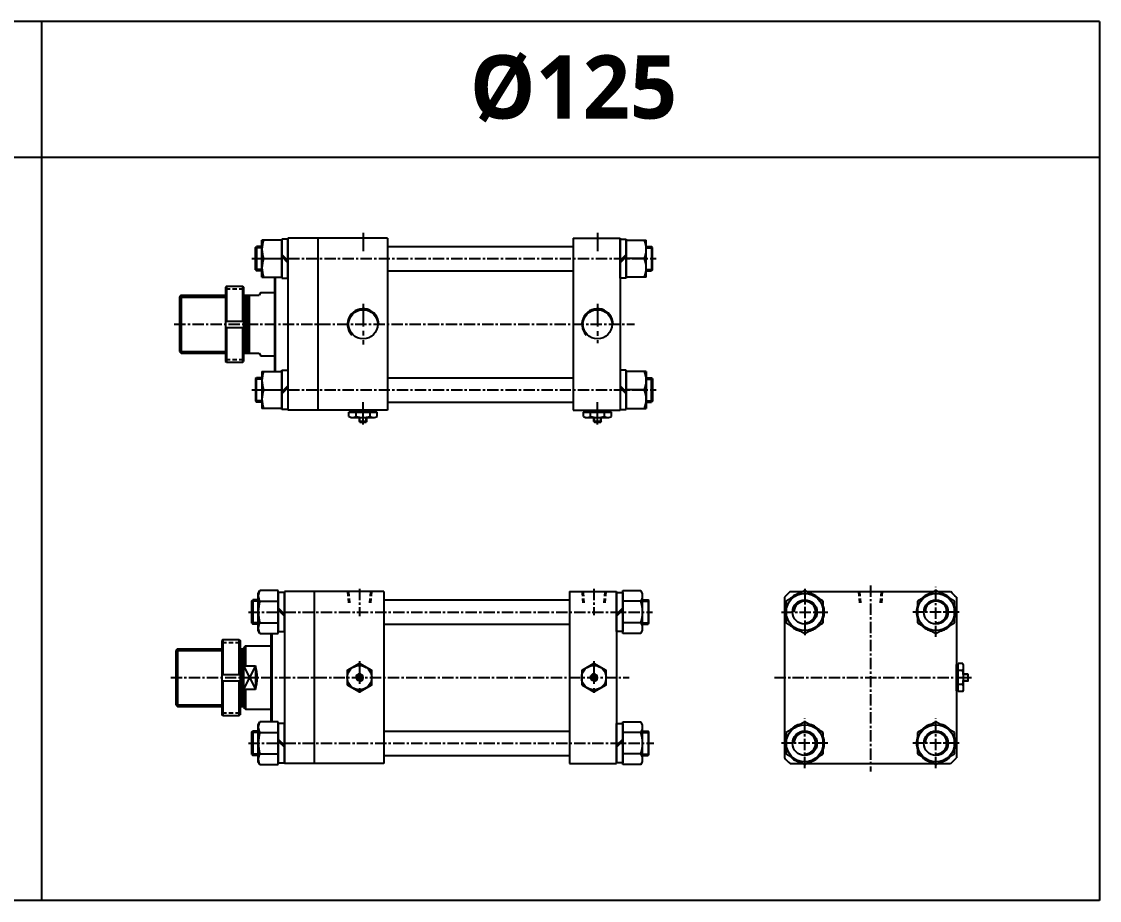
# Model space of a CAD drawing. Extents: x -819 to 4720, y 0 to 1986.
# Drawn here: x 3529 to 4720, y 1015 to 1986 of the extents above; entities that cross this region are included whole.
import ezdxf

# ---------------------------------------------------------------- set-up
doc = ezdxf.new("R2010")
doc.units = 0
doc.header["$LTSCALE"] = 10
doc.header["$MEASUREMENT"] = 0
for name, pattern in [('CENTER', [2, 1.25, -0.25, 0.25, -0.25]), ('CENTERX2', [4, 2.5, -0.5, 0.5, -0.5]), ('HIDDENX2', [0.75, 0.5, -0.25])]:
    doc.linetypes.add(name, pattern=pattern)
doc.layers.get('0').update_dxf_attribs({"linetype": 'CONTINUOUS'})
for name, color, linetype in [('CEN', 1, 'CENTERX2'), ('CENTER', 1, 'CENTER'), ('CL', 1, 'CENTER'), ('DIM', 2, 'CONTINUOUS'), ('HID', 2, 'HIDDENX2'), ('ML', 7, 'CONTINUOUS')]:
    doc.layers.add(name, color=color, linetype=linetype)
doc.styles.add('문자', font='romans.shx')

msp = doc.modelspace()

# ---------------------------------------------------------------- linework, layer by layer
for p, q in [((4720, 1986.4), (0, 1986.4)), ((3551, 1986.4), (3551, 1015.4)), ((4720, 1986.4), (4720, 1015.4)), ((4720, 1836.4), (0, 1836.4)), ((4720, 1015.4), (0, 1015.4))]:
    msp.add_line(p, q)
at = {"color": 7, "linetype": 'Continuous'}
for p, q in [((3890.8, 1550), (3890.8, 1555)), ((3890.8, 1555), (3897.2, 1555)), ((3891.8, 1555), (3891.8, 1557)), ((3891.8, 1557), (3921, 1557)), ((3894, 1549), (3918.8, 1549)), ((3897.2, 1555), (3922, 1555)), ((3898.6, 1550), (3898.6, 1555)), ((3902.4, 1549.3), (3902.4, 1549.3)), ((3902.4, 1544.5), (3902.4, 1549)), ((3910.4, 1544.5), (3910.4, 1549)), ((3914.2, 1550), (3914.2, 1555)), ((3921, 1555), (3921, 1557)), ((3922, 1550), (3922, 1555)), ((4149.8, 1550), (4149.8, 1555)), ((4149.8, 1555), (4156.2, 1555)), ((4150.8, 1555), (4150.8, 1557)), ((4150.8, 1557), (4180, 1557)), ((4153, 1549), (4177.8, 1549)), ((4156.2, 1555), (4181, 1555)), ((4157.6, 1550), (4157.6, 1555)), ((4161.4, 1549.3), (4161.4, 1549.3)), ((4161.4, 1544.5), (4161.4, 1549)), ((4169.4, 1544.5), (4169.4, 1549)), ((4173.2, 1550), (4173.2, 1555)), ((4180, 1555), (4180, 1557)), ((4181, 1550), (4181, 1555)), ((3902.4, 1544.5), (3902.9, 1544)), ((3910.4, 1544.5), (3902.4, 1544.5)), ((3902.9, 1544), (3909.9, 1544)), ((3910.4, 1544.5), (3909.9, 1544)), ((4161.4, 1544.5), (4161.9, 1544)), ((4169.4, 1544.5), (4161.4, 1544.5)), ((4161.9, 1544), (4168.9, 1544)), ((4169.4, 1544.5), (4168.9, 1544)), ((4561.9, 1247.1), (4561.9, 1276.2)), ((4563.9, 1276.2), (4561.9, 1276.2)), ((4568.9, 1277.2), (4563.9, 1277.2)), ((4563.9, 1252.4), (4563.9, 1277.2)), ((4568.9, 1269.4), (4563.9, 1269.4)), ((4569.9, 1249.2), (4569.9, 1274.1)), ((4574.4, 1265.6), (4569.9, 1265.6)), ((4574.4, 1265.6), (4574.9, 1265.1)), ((4574.4, 1265.6), (4574.4, 1257.6)), ((4574.9, 1258.1), (4574.9, 1265.1)), ((4568.9, 1253.9), (4563.9, 1253.9)), ((4563.9, 1246.1), (4563.9, 1252.4)), ((4569.6, 1257.6), (4569.6, 1257.6)), ((4574.4, 1257.6), (4569.9, 1257.6)), ((4574.4, 1257.6), (4574.9, 1258.1)), ((4563.9, 1247.1), (4561.9, 1247.1)), ((4568.9, 1246.1), (4563.9, 1246.1))]:
    msp.add_line(p, q, dxfattribs=at)
for points in [[(3888.9, 1253.8), (3902.4, 1246), (3915.9, 1253.8), (3915.9, 1269.4), (3902.4, 1277.2), (3888.9, 1269.4)], [(4147.9, 1253.8), (4161.4, 1246), (4174.9, 1253.8), (4174.9, 1269.4), (4161.4, 1277.2), (4147.9, 1269.4)], [(3901, 1264.1), (3899.5, 1261.6), (3901, 1259.1), (3903.9, 1259.1), (3905.3, 1261.6), (3903.9, 1264.1)], [(4160, 1264.1), (4158.5, 1261.6), (4160, 1259.1), (4162.9, 1259.1), (4164.3, 1261.6), (4162.9, 1264.1)]]:
    msp.add_lwpolyline(points, close=True, dxfattribs=at)
for centre, radius in [((3902.4, 1261.6), 13.5), ((4161.4, 1261.6), 13.5), ((3902.4, 1261.6), 3.5), ((4161.4, 1261.6), 3.5)]:
    msp.add_circle(centre, radius, dxfattribs=at)
for centre, radius, start, end in [((3894, 1554.7), 5.62, 235.6158, 270), ((3894.7, 1557.3), 8.22, 241.7006, 298.2994), ((3906.4, 1580.4), 31.3, 255.6172, 270.0141), ((3906.4, 1580.4), 31.3, 269.9859, 284.3828), ((3918.1, 1557.3), 8.22, 241.7006, 298.2994), ((4153, 1554.7), 5.62, 235.6158, 270), ((4153.7, 1557.3), 8.22, 241.7006, 298.2994), ((4165.4, 1580.4), 31.3, 255.6172, 270.0141), ((4165.4, 1580.4), 31.3, 269.9859, 284.3828), ((4177.1, 1557.3), 8.22, 241.7006, 298.2994), ((4561.7, 1273.3), 8.22, 331.7006, 28.2994), ((4538.5, 1261.7), 31.3, 359.9859, 14.3828), ((4538.5, 1261.6), 31.3, 345.6172, 0.0141), ((4561.7, 1250), 8.22, 331.7006, 28.2994), ((4564.3, 1249.2), 5.62, 325.6158, 0)]:
    msp.add_arc(centre, radius, start, end, dxfattribs=at)
at = {"layer": 'CEN'}
for p, q in [((3906.4, 1753), (3906.4, 1732.6)), ((4165.4, 1753), (4165.4, 1732.6)), ((3906.4, 1674.6), (3906.4, 1629.7)), ((4165.4, 1674.4), (4165.4, 1631)), ((3906.4, 1541.3), (3906.4, 1566)), ((4165.4, 1541.3), (4165.4, 1566)), ((3902.4, 1279.9), (3902.4, 1243.3)), ((4161.4, 1279.9), (4161.4, 1243.3))]:
    msp.add_line(p, q, dxfattribs=at)
at = {"layer": 'CENTER'}
for p, q in [((3697.8, 1652), (4206.3, 1652)), ((3783.6, 1579.5), (4230.2, 1579.5)), ((3902.4, 1359.6), (3902.4, 1329.6)), ((4161.4, 1359.6), (4161.4, 1330.6)), ((4466.9, 1363.4), (4466.9, 1157.8)), ((4539.4, 1306.5), (4539.4, 1361.8)), ((4565, 1334.1), (4513.7, 1334.1)), ((3693.8, 1261.6), (4200.4, 1261.6)), ((4361, 1261.6), (4579, 1261.6)), ((4394.4, 1161.5), (4394.4, 1216.8)), ((4539.4, 1161.5), (4539.4, 1216.8)), ((3779.6, 1189.1), (4227.6, 1189.1)), ((4420, 1189.1), (4368.7, 1189.1)), ((4565, 1189.1), (4513.7, 1189.1))]:
    msp.add_line(p, q, dxfattribs=at)
at = {"layer": 'CL'}
for p, q in [((3783.6, 1724.5), (4230.2, 1724.5)), ((4394.4, 1359.8), (4394.4, 1308.5)), ((3779.6, 1334.1), (4226.2, 1334.1)), ((4368.7, 1334.1), (4420, 1334.1))]:
    msp.add_line(p, q, dxfattribs=at)
at = {"layer": 'DIM'}
for p, q in [((3703.4, 1682), (3754.4, 1682)), ((3774.4, 1682), (3776.4, 1682)), ((3776.4, 1682), (3778.4, 1683.2)), ((3703.4, 1622), (3754.4, 1622)), ((3774.4, 1622), (3776.4, 1622)), ((3776.4, 1622), (3778.4, 1620.9)), ((3699.4, 1291.6), (3750.4, 1291.6)), ((3770.4, 1291.6), (3772.4, 1291.6)), ((3772.4, 1291.6), (3774.4, 1292.8)), ((3787.4, 1274.6), (3774.4, 1248.7)), ((3774.4, 1274.6), (3787.4, 1248.7)), ((3699.4, 1231.6), (3750.4, 1231.6)), ((3770.4, 1231.6), (3772.4, 1231.6)), ((3772.4, 1231.6), (3774.4, 1230.5))]:
    msp.add_line(p, q, dxfattribs=at)
for centre in [(3906.4, 1652), (4165.4, 1652)]:
    msp.add_arc(centre, 17.2, 0, 223.5957, dxfattribs=at)
at = {"layer": 'HID'}
for p, q in [((3754.4, 1691), (3774.4, 1691)), ((3754.4, 1613), (3774.4, 1613)), ((3889.2, 1356.6), (3890.4, 1342.6)), ((3890.3, 1356.6), (3891.6, 1342.6)), ((3914.5, 1356.6), (3913.2, 1342.6)), ((3915.6, 1356.6), (3914.4, 1342.6)), ((4148.2, 1356.6), (4149.4, 1342.6)), ((4149.3, 1356.6), (4150.6, 1342.6)), ((4173.5, 1356.6), (4172.2, 1342.6)), ((4174.6, 1356.6), (4173.4, 1342.6)), ((4453.7, 1356.6), (4454.9, 1342.6)), ((4454.8, 1356.6), (4456.1, 1342.6)), ((4478.9, 1356.6), (4477.7, 1342.6)), ((4480.1, 1356.6), (4478.9, 1342.6)), ((3750.4, 1300.6), (3770.4, 1300.6)), ((3750.4, 1222.6), (3770.4, 1222.6))]:
    msp.add_line(p, q, dxfattribs=at)
at = {"layer": 'ML', "color": 0}
for p, q in [((3794.6, 1704), (3794.6, 1745)), ((3816.6, 1745), (3794.6, 1745)), ((3816.6, 1746.2), (3816.6, 1702.9)), ((3823.4, 1746.2), (3816.6, 1746.2)), ((3816.6, 1704), (3816.6, 1745)), ((3823.4, 1747), (3823.4, 1557)), ((3933.4, 1747), (3823.4, 1747)), ((3823.4, 1702.9), (3823.4, 1746.2)), ((3856.4, 1747), (3856.4, 1557)), ((3933.4, 1747), (3933.4, 1557)), ((4138.4, 1747), (4190.4, 1747)), ((4138.4, 1747), (4138.4, 1557)), ((4190.4, 1747), (4190.4, 1557)), ((4190.4, 1702.9), (4190.4, 1746.2)), ((4190.4, 1746.2), (4197.2, 1746.2)), ((4197.2, 1746.2), (4197.2, 1702.9)), ((4197.2, 1704), (4197.2, 1745)), ((4197.2, 1745), (4219.2, 1745)), ((4219.2, 1704), (4219.2, 1745)), ((3787.6, 1737), (3788.6, 1738)), ((3787.6, 1712), (3787.6, 1737)), ((3794.6, 1736.5), (3787.6, 1736.5)), ((3794.6, 1738), (3788.6, 1738)), ((3788.6, 1738), (3788.6, 1711)), ((3816.6, 1729.1), (3823.4, 1722.3)), ((3823.4, 1737.8), (3823.4, 1711.2)), ((3933.4, 1738), (4138.4, 1738)), ((4197.2, 1729.1), (4190.4, 1722.3)), ((4219.2, 1738), (4225.2, 1738)), ((4219.2, 1736.5), (4226.2, 1736.5)), ((4226.2, 1737), (4225.2, 1738)), ((4225.2, 1738), (4225.2, 1711)), ((4226.2, 1712), (4226.2, 1737)), ((3796.4, 1724.5), (3816.6, 1724.5)), ((3816.6, 1726.8), (3823.4, 1720)), ((4197.2, 1726.8), (4190.4, 1720)), ((4217.4, 1724.5), (4197.2, 1724.5)), ((3794.6, 1712.5), (3787.6, 1712.5)), ((3787.6, 1712), (3788.6, 1711)), ((3794.6, 1711), (3788.6, 1711)), ((3794.6, 1704), (3816.6, 1704)), ((3808.4, 1704), (3808.4, 1600)), ((3809.4, 1704), (3809.4, 1600)), ((3933.4, 1711), (4138.4, 1711)), ((4219.2, 1704), (4197.2, 1704)), ((4219.2, 1712.5), (4226.2, 1712.5)), ((4219.2, 1711), (4225.2, 1711)), ((4226.2, 1712), (4225.2, 1711)), ((3755.4, 1694), (3754.4, 1693)), ((3754.4, 1693), (3754.4, 1611)), ((3755.4, 1694), (3773.4, 1694)), ((3755.4, 1694), (3755.4, 1655.5)), ((3773.4, 1694), (3774.4, 1693)), ((3773.4, 1655.5), (3773.4, 1694)), ((3774.4, 1693), (3774.4, 1611)), ((3816.6, 1702.9), (3823.4, 1702.9)), ((4197.2, 1702.9), (4190.4, 1702.9)), ((3705.4, 1684), (3703.4, 1682)), ((3703.4, 1682), (3703.4, 1622)), ((3705.4, 1684), (3754.4, 1684)), ((3705.4, 1684), (3705.4, 1620)), ((3774.4, 1685), (3774.4, 1619)), ((3774.4, 1684), (3791.4, 1684)), ((3776.4, 1684), (3776.4, 1620)), ((3778.4, 1684), (3778.4, 1620)), ((3780.4, 1684), (3780.4, 1652)), ((3793.4, 1687), (3791.4, 1684)), ((3793.4, 1687), (3808.4, 1687)), ((3754.4, 1655.5), (3774.4, 1655.5)), ((3754.4, 1648.5), (3774.4, 1648.5)), ((3755.4, 1648.5), (3755.4, 1610)), ((3773.4, 1610), (3773.4, 1648.5)), ((3780.4, 1652), (3780.4, 1620)), ((3703.4, 1622), (3705.4, 1620)), ((3705.4, 1620), (3754.4, 1620)), ((3774.4, 1620), (3791.4, 1620)), ((3791.4, 1620), (3793.4, 1617)), ((3755.4, 1610), (3754.4, 1611)), ((3755.4, 1610), (3773.4, 1610)), ((3773.4, 1610), (3774.4, 1611)), ((3793.4, 1617), (3808.4, 1617)), ((3794.6, 1600), (3794.6, 1559)), ((3794.6, 1600), (3816.6, 1600)), ((3816.6, 1557.9), (3816.6, 1601.2)), ((3816.6, 1601.2), (3823.4, 1601.2)), ((3816.6, 1600), (3816.6, 1559)), ((3823.4, 1601.2), (3823.4, 1557.9)), ((4197.2, 1601.2), (4190.4, 1601.2)), ((4190.4, 1601.2), (4190.4, 1557.9)), ((4197.2, 1557.9), (4197.2, 1601.2)), ((4219.2, 1600), (4197.2, 1600)), ((4197.2, 1600), (4197.2, 1559)), ((4219.2, 1600), (4219.2, 1559)), ((3787.6, 1592), (3788.6, 1593)), ((3787.6, 1592), (3787.6, 1567)), ((3794.6, 1591.5), (3787.6, 1591.5)), ((3794.6, 1593), (3788.6, 1593)), ((3788.6, 1566), (3788.6, 1593)), ((3816.6, 1577.3), (3823.4, 1584.1)), ((3823.4, 1592.8), (3823.4, 1566.2)), ((3933.4, 1593), (4138.4, 1593)), ((4197.2, 1577.3), (4190.4, 1584.1)), ((4219.2, 1593), (4225.2, 1593)), ((4219.2, 1591.5), (4226.2, 1591.5)), ((4226.2, 1592), (4225.2, 1593)), ((4225.2, 1566), (4225.2, 1593)), ((4226.2, 1592), (4226.2, 1567)), ((3796.4, 1579.5), (3816.6, 1579.5)), ((3816.6, 1575), (3823.4, 1581.8)), ((4197.2, 1575), (4190.4, 1581.8)), ((4217.4, 1579.5), (4197.2, 1579.5)), ((3794.6, 1567.5), (3787.6, 1567.5)), ((3787.6, 1567), (3788.6, 1566)), ((3794.6, 1566), (3788.6, 1566)), ((3933.4, 1566), (4138.4, 1566)), ((4219.2, 1567.5), (4226.2, 1567.5)), ((4219.2, 1566), (4225.2, 1566)), ((4226.2, 1567), (4225.2, 1566)), ((3816.6, 1559), (3794.6, 1559)), ((3823.4, 1557.9), (3816.6, 1557.9)), ((3933.4, 1557), (3823.4, 1557)), ((4138.4, 1557), (4190.4, 1557)), ((4190.4, 1557.9), (4197.2, 1557.9)), ((4197.2, 1559), (4219.2, 1559)), ((3790.6, 1354.6), (3792.4, 1357.8)), ((3812.6, 1357.8), (3792.4, 1357.8)), ((3812.6, 1310.5), (3812.6, 1357.8)), ((4193.2, 1310.5), (4193.2, 1357.8)), ((4193.2, 1357.8), (4213.4, 1357.8)), ((4215.2, 1354.6), (4213.4, 1357.8)), ((4394.4, 1357.8), (4373.9, 1346)), ((4414.9, 1346), (4394.4, 1357.8)), ((4539.4, 1357.8), (4518.9, 1346)), ((4559.9, 1346), (4539.4, 1357.8)), ((3783.6, 1346.6), (3784.6, 1347.6)), ((3783.6, 1321.6), (3783.6, 1346.6)), ((3790.6, 1346.1), (3783.6, 1346.1)), ((3790.6, 1347.6), (3784.6, 1347.6)), ((3784.6, 1347.6), (3784.6, 1320.6)), ((3790.6, 1313.6), (3790.6, 1354.6)), ((3792.4, 1346), (3812.6, 1346)), ((3812.6, 1355.8), (3812.6, 1312.5)), ((3819.4, 1355.8), (3812.6, 1355.8)), ((3819.4, 1356.6), (3819.4, 1166.6)), ((3929.4, 1356.6), (3819.4, 1356.6)), ((3819.4, 1312.5), (3819.4, 1355.8)), ((3852.4, 1356.6), (3852.4, 1166.6)), ((3929.4, 1356.6), (3929.4, 1166.6)), ((3929.4, 1347.6), (4134.4, 1347.6)), ((4134.4, 1356.6), (4186.4, 1356.6)), ((4134.4, 1356.6), (4134.4, 1166.6)), ((4186.4, 1356.6), (4186.4, 1166.6)), ((4186.4, 1312.5), (4186.4, 1355.8)), ((4186.4, 1355.8), (4193.2, 1355.8)), ((4193.2, 1355.8), (4193.2, 1312.5)), ((4213.4, 1346), (4193.2, 1346)), ((4215.2, 1313.6), (4215.2, 1354.6)), ((4215.2, 1347.6), (4221.2, 1347.6)), ((4215.2, 1346.1), (4222.2, 1346.1)), ((4222.2, 1346.6), (4221.2, 1347.6)), ((4221.2, 1347.6), (4221.2, 1320.6)), ((4222.2, 1321.6), (4222.2, 1346.6)), ((4371.9, 1350.4), (4371.9, 1172.9)), ((4373.9, 1346), (4373.9, 1322.3)), ((4378.1, 1356.6), (4555.6, 1356.6)), ((4414.9, 1322.3), (4414.9, 1346)), ((4518.9, 1346), (4518.9, 1322.3)), ((4559.9, 1322.3), (4559.9, 1346)), ((4561.9, 1350.4), (4561.9, 1172.9)), ((3812.6, 1338.7), (3819.4, 1331.9)), ((3812.6, 1336.4), (3819.4, 1329.6)), ((4193.2, 1338.7), (4186.4, 1331.9)), ((4193.2, 1336.4), (4186.4, 1329.6)), ((3790.6, 1322.1), (3783.6, 1322.1)), ((3792.4, 1322.3), (3812.6, 1322.3)), ((4213.4, 1322.3), (4193.2, 1322.3)), ((4215.2, 1322.1), (4222.2, 1322.1)), ((4373.9, 1322.3), (4394.4, 1310.5)), ((4394.4, 1310.5), (4414.9, 1322.3)), ((4518.9, 1322.3), (4539.4, 1310.5)), ((4539.4, 1310.5), (4559.9, 1322.3)), ((3783.6, 1321.6), (3784.6, 1320.6)), ((3790.6, 1320.6), (3784.6, 1320.6)), ((3792.4, 1310.5), (3790.6, 1313.6)), ((3792.4, 1310.5), (3812.6, 1310.5)), ((3804.4, 1310.5), (3804.4, 1212.8)), ((3805.4, 1310.5), (3805.4, 1212.8)), ((3812.6, 1312.5), (3819.4, 1312.5)), ((3929.4, 1320.6), (4134.4, 1320.6)), ((4193.2, 1312.5), (4186.4, 1312.5)), ((4213.4, 1310.5), (4193.2, 1310.5)), ((4213.4, 1310.5), (4215.2, 1313.6)), ((4215.2, 1320.6), (4221.2, 1320.6)), ((4222.2, 1321.6), (4221.2, 1320.6)), ((3751.4, 1303.6), (3750.4, 1302.6)), ((3750.4, 1302.6), (3750.4, 1220.6)), ((3751.4, 1303.6), (3769.4, 1303.6)), ((3751.4, 1303.6), (3751.4, 1265.1)), ((3769.4, 1303.6), (3770.4, 1302.6)), ((3769.4, 1265.1), (3769.4, 1303.6)), ((3770.4, 1302.6), (3770.4, 1220.6)), ((3701.4, 1293.6), (3699.4, 1291.6)), ((3699.4, 1291.6), (3699.4, 1231.6)), ((3701.4, 1293.6), (3750.4, 1293.6)), ((3701.4, 1293.6), (3701.4, 1229.6)), ((3770.4, 1294.6), (3770.4, 1228.6)), ((3770.4, 1293.6), (3774.4, 1293.6)), ((3772.4, 1293.6), (3772.4, 1229.6)), ((3776.4, 1296.6), (3774.4, 1294.6)), ((3774.4, 1294.6), (3774.4, 1228.6)), ((3776.4, 1296.6), (3804.4, 1296.6)), ((3776.4, 1296.6), (3776.4, 1274.6)), ((3774.4, 1274.6), (3787.4, 1274.6)), ((3787.4, 1274.6), (3787.4, 1248.7)), ((3750.4, 1265.1), (3770.4, 1265.1)), ((3750.4, 1258.1), (3770.4, 1258.1)), ((3751.4, 1258.1), (3751.4, 1219.6)), ((3769.4, 1219.6), (3769.4, 1258.1)), ((3774.4, 1248.7), (3787.4, 1248.7)), ((3776.4, 1248.7), (3776.4, 1226.6)), ((3699.4, 1231.6), (3701.4, 1229.6)), ((3701.4, 1229.6), (3750.4, 1229.6)), ((3770.4, 1229.6), (3774.4, 1229.6)), ((3774.4, 1228.6), (3776.4, 1226.6)), ((3751.4, 1219.6), (3750.4, 1220.6)), ((3751.4, 1219.6), (3769.4, 1219.6)), ((3769.4, 1219.6), (3770.4, 1220.6)), ((3776.4, 1226.6), (3804.4, 1226.6)), ((3790.6, 1209.6), (3792.4, 1212.8)), ((3790.6, 1168.6), (3790.6, 1209.6)), ((3812.6, 1212.8), (3792.4, 1212.8)), ((3812.6, 1165.5), (3812.6, 1212.8)), ((3812.6, 1210.8), (3812.6, 1167.5)), ((3819.4, 1210.8), (3812.6, 1210.8)), ((3819.4, 1167.5), (3819.4, 1210.8)), ((4186.4, 1167.5), (4186.4, 1210.8)), ((4186.4, 1210.8), (4193.2, 1210.8)), ((4193.2, 1165.5), (4193.2, 1212.8)), ((4193.2, 1212.8), (4213.4, 1212.8)), ((4193.2, 1210.8), (4193.2, 1167.5)), ((4215.2, 1209.6), (4213.4, 1212.8)), ((4215.2, 1168.6), (4215.2, 1209.6)), ((4394.4, 1212.8), (4373.9, 1201)), ((4414.9, 1201), (4394.4, 1212.8)), ((4539.4, 1212.8), (4518.9, 1201)), ((4559.9, 1201), (4539.4, 1212.8)), ((3783.6, 1201.6), (3784.6, 1202.6)), ((3783.6, 1176.6), (3783.6, 1201.6)), ((3790.6, 1201.1), (3783.6, 1201.1)), ((3790.6, 1202.6), (3784.6, 1202.6)), ((3784.6, 1202.6), (3784.6, 1175.6)), ((3792.4, 1201), (3812.6, 1201)), ((3812.6, 1193.7), (3819.4, 1186.9)), ((3812.6, 1191.4), (3819.4, 1184.6)), ((3929.4, 1202.6), (4134.4, 1202.6)), ((4193.2, 1193.7), (4186.4, 1186.9)), ((4193.2, 1191.4), (4186.4, 1184.6)), ((4213.4, 1201), (4193.2, 1201)), ((4215.2, 1202.6), (4221.2, 1202.6)), ((4215.2, 1201.1), (4222.2, 1201.1)), ((4222.2, 1201.6), (4221.2, 1202.6)), ((4221.2, 1202.6), (4221.2, 1175.6)), ((4222.2, 1176.6), (4222.2, 1201.6)), ((4373.9, 1201), (4373.9, 1177.3)), ((4414.9, 1177.3), (4414.9, 1201)), ((4518.9, 1201), (4518.9, 1177.3)), ((4559.9, 1177.3), (4559.9, 1201)), ((3790.6, 1177.1), (3783.6, 1177.1)), ((3783.6, 1176.6), (3784.6, 1175.6)), ((3790.6, 1175.6), (3784.6, 1175.6)), ((3792.4, 1165.5), (3790.6, 1168.6)), ((3792.4, 1177.3), (3812.6, 1177.3)), ((3812.6, 1167.5), (3819.4, 1167.5)), ((3929.4, 1175.6), (4134.4, 1175.6)), ((4193.2, 1167.5), (4186.4, 1167.5)), ((4213.4, 1177.3), (4193.2, 1177.3)), ((4213.4, 1165.5), (4215.2, 1168.6)), ((4215.2, 1177.1), (4222.2, 1177.1)), ((4215.2, 1175.6), (4221.2, 1175.6)), ((4222.2, 1176.6), (4221.2, 1175.6)), ((4373.9, 1177.3), (4394.4, 1165.5)), ((4394.4, 1165.5), (4414.9, 1177.3)), ((4518.9, 1177.3), (4539.4, 1165.5)), ((4539.4, 1165.5), (4559.9, 1177.3)), ((3792.4, 1165.5), (3812.6, 1165.5)), ((3929.4, 1166.6), (3819.4, 1166.6)), ((4134.4, 1166.6), (4186.4, 1166.6)), ((4213.4, 1165.5), (4193.2, 1165.5)), ((4378.1, 1166.6), (4555.6, 1166.6))]:
    msp.add_line(p, q, dxfattribs=at)
at = {"layer": 'ML', "color": 2}
for p, q in [((3902.9, 1549.2), (3902.9, 1549.2)), ((3902.9, 1544), (3902.9, 1549)), ((3909.9, 1544), (3909.9, 1549)), ((4161.9, 1549.2), (4161.9, 1549.2)), ((4161.9, 1544), (4161.9, 1549)), ((4168.9, 1544), (4168.9, 1549)), ((4574.9, 1265.1), (4569.9, 1265.1)), ((4569.7, 1258.1), (4569.7, 1258.1)), ((4574.9, 1258.1), (4569.9, 1258.1))]:
    msp.add_line(p, q, dxfattribs=at)
at = {"layer": 'ML'}
for centre, radius in [((3906.4, 1652), 16.1), ((4165.4, 1652), 16.1), ((4394.4, 1334.1), 20.5), ((4394.4, 1334.1), 13.5), ((4539.4, 1334.1), 20.5), ((4539.4, 1334.1), 13.5), ((4394.4, 1189.1), 20.5), ((4539.4, 1189.1), 20.5), ((4394.4, 1189.1), 13.5), ((4539.4, 1189.1), 13.5)]:
    msp.add_circle(centre, radius, dxfattribs=at)
for centre, radius, start, end in [((3824.2, 1734.8), 29.6, 159.7297, 200.2703), ((4189.6, 1734.8), 29.6, 339.7297, 20.2703), ((3824.2, 1714.3), 29.6, 159.7297, 200.2703), ((4189.6, 1714.3), 29.6, 339.7297, 20.2703), ((3824.2, 1589.8), 29.6, 159.7297, 200.2703), ((4189.6, 1589.8), 29.6, 339.7297, 20.2703), ((3824.2, 1569.3), 29.6, 159.7297, 200.2703), ((4189.6, 1569.3), 29.6, 339.7297, 20.2703), ((3801.1, 1351.9), 10.5, 145.591, 214.409), ((4204.7, 1351.9), 10.5, 325.591, 34.409), ((3831.6, 1333.9), 41, 162.8014, 179.5998), ((4174.2, 1333.9), 41, 0.4002, 17.1986), ((4466.9, 1261.6), 130, 133.0491, 136.9509), ((4394.4, 1334.1), 21.6, 101.2452, 138.7522), ((4394.4, 1334.1), 21.6, 41.2478, 78.7548), ((4539.4, 1334.1), 21.6, 101.2452, 138.7522), ((4539.4, 1334.1), 21.6, 41.2478, 78.7548), ((4466.9, 1261.6), 130, 43.0491, 46.9509), ((3831.6, 1334.4), 41, 180.4002, 197.1986), ((4174.2, 1334.4), 41, 342.8014, 359.5998), ((4394.4, 1334.1), 21.6, 161.2415, 198.7585), ((4394.4, 1334.1), 21.6, 341.2415, 18.7585), ((4539.4, 1334.1), 21.6, 161.2415, 198.7585), ((4539.4, 1334.1), 21.6, 341.2415, 18.7585), ((3801.1, 1316.4), 10.5, 145.591, 214.409), ((4204.7, 1316.4), 10.5, 325.591, 34.409), ((4394.4, 1334.1), 21.6, 221.2478, 258.7548), ((4394.4, 1334.1), 21.6, 281.2452, 318.7522), ((4539.4, 1334.1), 21.6, 221.2478, 258.7548), ((4539.4, 1334.1), 21.6, 281.2452, 318.7522), ((3746.2, 1261.6), 43.2, 342.4949, 17.5051), ((3801.1, 1206.9), 10.5, 145.591, 214.409), ((4204.7, 1206.9), 10.5, 325.591, 34.409), ((4394.4, 1189.1), 21.6, 101.2452, 138.7522), ((4394.4, 1189.1), 21.6, 41.2478, 78.7548), ((4539.4, 1189.1), 21.6, 101.2452, 138.7522), ((4539.4, 1189.1), 21.6, 41.2478, 78.7548), ((3831.6, 1188.9), 41, 162.8014, 179.5998), ((4174.2, 1188.9), 41, 0.4002, 17.1986), ((4394.4, 1189.1), 21.6, 161.2415, 198.7585), ((4394.4, 1189.1), 21.6, 341.2415, 18.7585), ((4539.4, 1189.1), 21.6, 161.2415, 198.7585), ((4539.4, 1189.1), 21.6, 341.2415, 18.7585), ((3831.6, 1189.4), 41, 180.4002, 197.1986), ((4174.2, 1189.4), 41, 342.8014, 359.5998), ((3801.1, 1171.4), 10.5, 145.591, 214.409), ((4204.7, 1171.4), 10.5, 325.591, 34.409), ((4466.9, 1261.6), 130, 223.0491, 226.9509), ((4394.4, 1189.1), 21.6, 221.2478, 258.7548), ((4394.4, 1189.1), 21.6, 281.2452, 318.7522), ((4539.4, 1189.1), 21.6, 221.2478, 258.7548), ((4539.4, 1189.1), 21.6, 281.2452, 318.7522), ((4466.9, 1261.6), 130, 313.0491, 316.9509)]:
    msp.add_arc(centre, radius, start, end, dxfattribs=at)
at = {"layer": 'ML', "color": 2}
for centre, radius in [((4394.4, 1334.1), 12), ((4539.4, 1334.1), 12), ((3902.4, 1261.6), 4), ((4161.4, 1261.6), 4), ((4394.4, 1189.1), 12), ((4539.4, 1189.1), 12)]:
    msp.add_arc(centre, radius, 270, 180, dxfattribs=at)

# ---------------------------------------------------------------- texts
at = {"insert": (4024.4, 1949.2), "char_height": 70, "attachment_point": 1, "style": '문자'}
msp.add_mtext_dynamic_manual_height_columns('{\\fMalgun Gothic|b1|i0|c129|p50;%%C125}', width=124.533, gutter_width=16, heights=[-75.6], dxfattribs=at)

doc.saveas('drawing.dxf')
